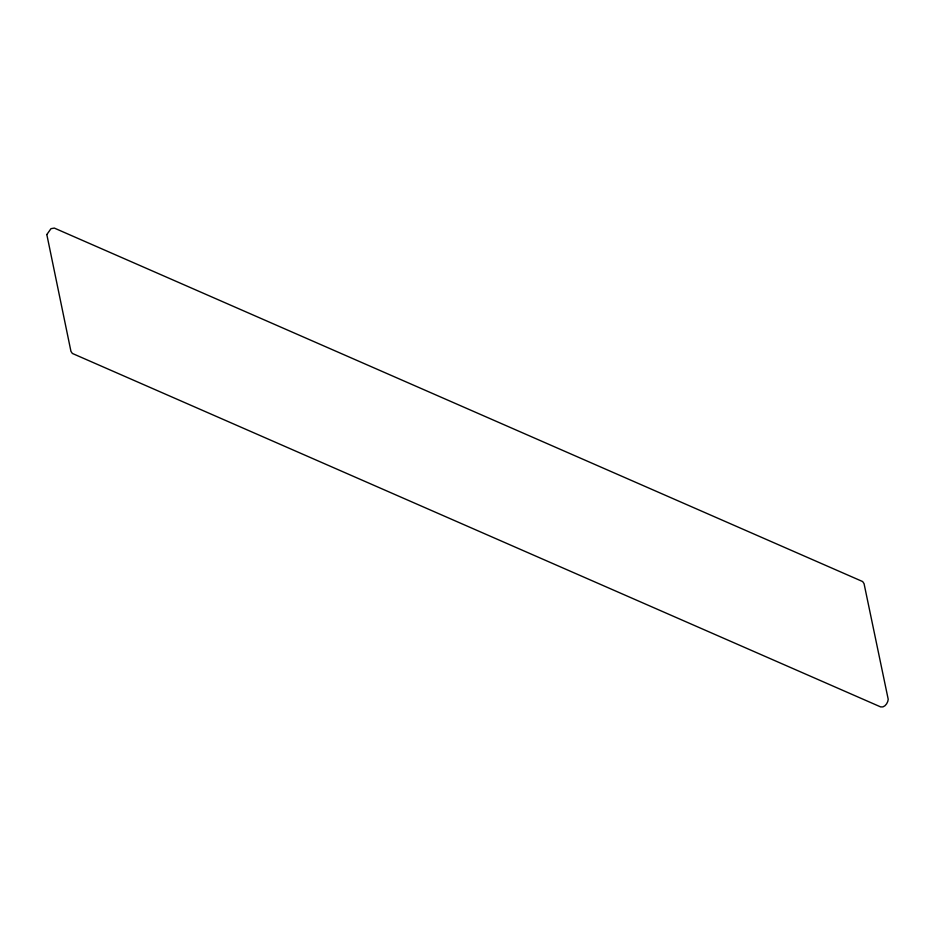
<?xml version="1.0" encoding="UTF-8"?>
<svg xmlns="http://www.w3.org/2000/svg" width="935" height="935" viewBox="0 0 935 935"><rect width="100%" height="100%" fill="white"/><g stroke="black" fill="none" stroke-linecap="round" stroke-linejoin="round"><path stroke-width="1.4" d="M46.82 234.545L70.955 351.385L72.369 353.453L880.665 706.918C884.627 708.005 888.04 702.851 888.215 699.298L864.045 583.615L862.631 581.547L54.335 228.082L50.993 228.666L46.82 234.545"/></g></svg>
